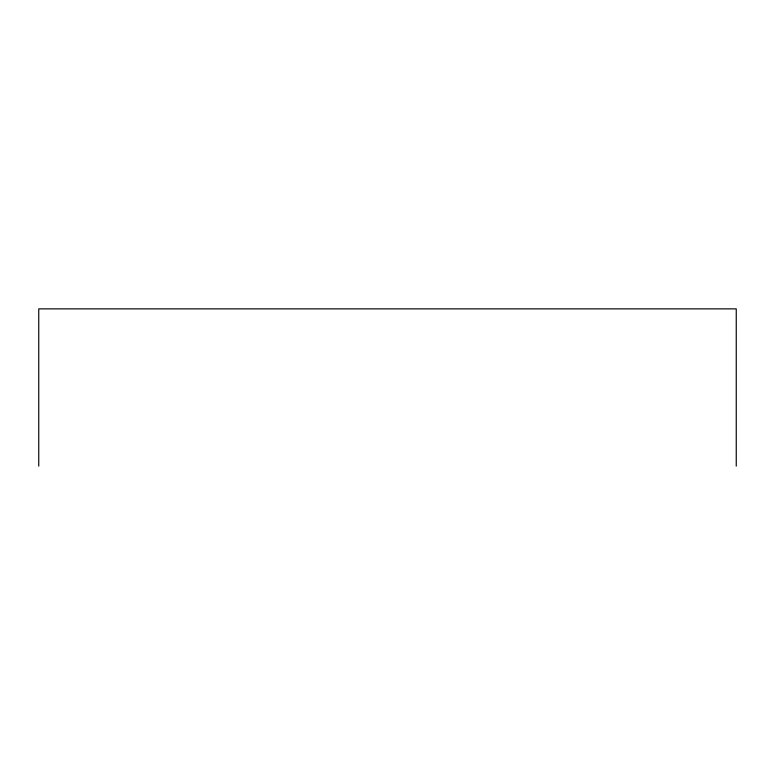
<?xml version="1.0" encoding="UTF-8"?>
<svg xmlns="http://www.w3.org/2000/svg" width="775" height="775" viewBox="0 0 775 775"><rect width="100%" height="100%" fill="white"/><g stroke="black" fill="none" stroke-linecap="round" stroke-linejoin="round"><path stroke-width="1.16" d="M736.25 466.124L736.25 308.876L38.75 308.876L38.75 466.124"/></g></svg>
